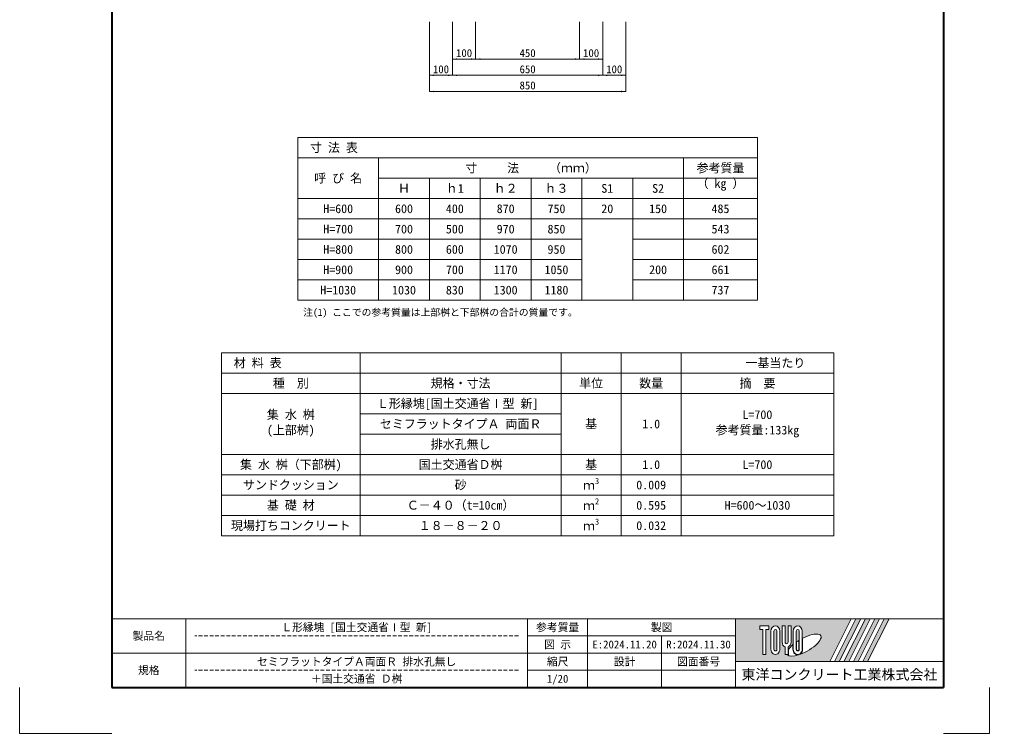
# Model space of a CAD drawing. Units: millimetres at full size, sheet at 1:20. Extents: x 77366 to 95666, y -7115 to 5664.
# Drawn here: x 82066 to 86266, y -7115 to -4025 of the extents above; entities that cross this region are included whole.
import ezdxf
from ezdxf.enums import TextEntityAlignment as Align

# ---------------------------------------------------------------- set-up
doc = ezdxf.new("R2010")
doc.units = ezdxf.units.MM
doc.header["$LTSCALE"] = 20
doc.linetypes.add('USER2', pattern=[1.2, 0.8, -0.4])
for name, color, linetype, lineweight in [('Defpoints_2', 8, 'Continuous', 0), ('図枠', 7, 'Continuous', 5), ('寸法・材料表', 7, 'Continuous', 13), ('寸法線', 7, 'Continuous', 13), ('補助線', 8, 'Continuous', 13)]:
    doc.layers.add(name, color=color, linetype=linetype, lineweight=lineweight)
doc.styles.add('ＭＳ ゴシック', font='')
doc.styles.get('ＭＳ ゴシック').set_extended_font_data('MS Gothic')

# ---------------------------------------------------------------- blocks, each defined once
blk = doc.blocks.new('filled_arrow')
at = {"color": 0, "linetype": 'Continuous', "lineweight": -2}
blk.add_solid([(7.5, 1.25), (0, 0), (7.5, -1.25)], dxfattribs=at)

msp = doc.modelspace()

# ---------------------------------------------------------------- hatches: boundary and pattern name
at = {"layer": '図枠'}
h = msp.add_hatch(color=256, dxfattribs=at)
h.paths.add_polyline_path([(85165.8, -6618.36), (85165.8, -6803.98), (85574.17, -6803.98), (85666.98, -6618.36)])
edge = h.paths.add_edge_path(flags=16)
edge.add_ellipse((85462.3, -6732.62), major_axis=(72.73, 40.71), ratio=0.3471473, start_angle=-144.31122, end_angle=72.1899, ccw=False)
edge.add_ellipse((85435.37, -6750.2), major_axis=(0, 24.75), ratio=0.8463542, start_angle=-160.70346, end_angle=-90)
edge.add_line((85456.32, -6750.2), (85456.32, -6703.02))
edge = h.paths.add_edge_path(flags=16)
edge.add_ellipse((85435.37, -6672.14), major_axis=(0, 22.85), ratio=0.8463541, start_angle=-90, end_angle=90, ccw=False)
edge.add_line((85454.7, -6672.14), (85454.7, -6750.2))
edge.add_ellipse((85435.37, -6750.2), major_axis=(0, 22.85), ratio=0.8463541, start_angle=90, end_angle=-90, ccw=False)
edge.add_line((85416.03, -6750.2), (85416.03, -6672.14))
edge = h.paths.add_edge_path(flags=16)
edge.add_line((85441.81, -6672.14), (85441.81, -6750.2))
edge.add_ellipse((85435.37, -6750.2), major_axis=(0, 7.62), ratio=0.8463541, start_angle=90, end_angle=-90, ccw=False)
edge.add_line((85428.92, -6750.2), (85428.92, -6672.14))
edge.add_ellipse((85435.37, -6672.14), major_axis=(0, 7.62), ratio=0.8463541, start_angle=-90, end_angle=90, ccw=False)
edge = h.paths.add_edge_path(flags=16)
edge.add_line((85440.2, -6712.04), (85440.2, -6750.2))
edge.add_ellipse((85435.37, -6750.2), major_axis=(0, 5.71), ratio=0.8463542, start_angle=90, end_angle=-90, ccw=False)
edge.add_line((85430.53, -6750.2), (85430.53, -6718.28))
edge.add_ellipse((85462.3, -6732.62), major_axis=(72.73, 40.71), ratio=0.3471473, start_angle=107.79174, end_angle=126.47132, ccw=False)
edge = h.paths.add_edge_path(flags=16)
edge.add_line((85406.36, -6649.29), (85406.36, -6719.26))
edge.add_ellipse((85387.03, -6719.26), major_axis=(0, 22.85), ratio=0.8463541, start_angle=-163.34117, end_angle=-90, ccw=False)
edge.add_line((85393.47, -6740.8), (85393.47, -6773.04))
edge.add_line((85393.47, -6773.04), (85380.58, -6773.04))
edge.add_line((85380.58, -6773.04), (85380.58, -6740.8))
edge.add_ellipse((85387.03, -6719.26), major_axis=(0, 22.85), ratio=0.8463541, start_angle=90, end_angle=163.34117, ccw=False)
edge.add_line((85367.69, -6719.26), (85367.69, -6649.29))
edge.add_line((85367.69, -6649.29), (85380.58, -6649.29))
edge.add_line((85380.58, -6649.29), (85380.58, -6719.26))
edge.add_ellipse((85387.03, -6719.26), major_axis=(0, 7.62), ratio=0.8463541, start_angle=90, end_angle=-90)
edge.add_line((85393.47, -6719.26), (85393.47, -6649.29))
edge.add_line((85393.47, -6649.29), (85406.36, -6649.29))
edge = h.paths.add_edge_path(flags=16)
edge.add_line((85414.42, -6730.49), (85414.42, -6750.2))
edge.add_ellipse((85435.37, -6750.2), major_axis=(0, 24.75), ratio=0.8463542, start_angle=90, end_angle=-171.54427)
edge.add_ellipse((85462.3, -6732.62), major_axis=(72.73, 40.71), ratio=0.3471473, start_angle=-178.64954, end_angle=-148.29244, ccw=False)
edge.add_line((85390.7, -6774.95), (85395.09, -6774.95))
edge.add_line((85395.09, -6774.95), (85395.09, -6750.81))
edge.add_ellipse((85462.3, -6732.62), major_axis=(72.73, 40.71), ratio=0.3471473, start_angle=148.21912, end_angle=165.90812, ccw=False)
edge = h.paths.add_edge_path(flags=16)
edge.add_ellipse((85338.69, -6672.14), major_axis=(0, 22.85), ratio=0.8463541, start_angle=-90, end_angle=90, ccw=False)
edge.add_line((85358.02, -6672.14), (85358.02, -6750.2))
edge.add_ellipse((85338.69, -6750.2), major_axis=(0, 22.85), ratio=0.8463541, start_angle=90, end_angle=-90, ccw=False)
edge.add_line((85319.35, -6750.2), (85319.35, -6672.14))
edge = h.paths.add_edge_path(flags=16)
edge.add_line((85345.13, -6672.14), (85345.13, -6750.2))
edge.add_ellipse((85338.69, -6750.2), major_axis=(0, 7.62), ratio=0.8463541, start_angle=90, end_angle=-90, ccw=False)
edge.add_line((85332.24, -6750.2), (85332.24, -6672.14))
edge.add_ellipse((85338.69, -6672.14), major_axis=(0, 7.62), ratio=0.8463541, start_angle=-90, end_angle=90, ccw=False)
h.paths.add_polyline_path([(85309.68, -6649.29), (85309.68, -6664.52), (85296.79, -6664.52), (85296.79, -6773.04), (85283.9, -6773.04), (85283.9, -6664.52), (85271.01, -6664.52), (85271.01, -6649.29)], flags=16)
for points in [[(85594.59, -6803.98), (85615.01, -6803.98), (85707.82, -6618.36), (85687.4, -6618.36)], [(85748.66, -6618.36), (85728.24, -6618.36), (85635.43, -6803.98), (85655.85, -6803.98)], [(85789.5, -6618.36), (85769.08, -6618.36), (85676.27, -6803.98), (85696.68, -6803.98)], [(85830.33, -6618.36), (85809.92, -6618.36), (85717.1, -6803.98), (85737.52, -6803.98)]]:
    msp.add_hatch(color=256, dxfattribs=at).paths.add_polyline_path(points)

# ---------------------------------------------------------------- linework, layer by layer
at = {"layer": 'Defpoints_2'}
for p, q in [((83270.8, -4536.02), (85260.8, -4536.02)), ((83270.8, -4536.02), (83270.8, -4624.02)), ((85260.8, -4536.02), (85260.8, -4624.02)), ((84940.8, -4712.02), (85260.8, -4712.02)), ((84500.8, -4888.02), (84940.8, -4888.02)), ((84720.8, -4976.02), (84940.8, -4976.02)), ((84720.8, -5152.02), (84940.8, -5152.02)), ((82940.8, -5467.42), (85590.8, -5467.42)), ((82940.8, -5467.42), (82940.8, -5555.42)), ((83540.8, -5467.42), (83540.8, -5555.42)), ((84410.8, -5467.42), (84410.8, -5555.42)), ((84670.8, -5467.42), (84670.8, -5555.42)), ((84930.8, -5467.42), (84930.8, -5555.42)), ((85590.8, -5467.42), (85590.8, -5555.42)), ((83540.8, -5731.42), (84410.8, -5731.42)), ((83540.8, -5819.42), (84410.8, -5819.42))]:
    msp.add_line(p, q, dxfattribs=at)
at = {"layer": 'Defpoints_2', "color": 7, "lineweight": 13}
for p, q in [((82065.8, -6915.36), (82065.8, -7115.36)), ((86265.8, -6915.36), (86265.8, -7115.36)), ((82465.8, -7115.36), (82065.8, -7115.36)), ((86065.8, -7115.36), (86265.8, -7115.36))]:
    msp.add_line(p, q, dxfattribs=at)
at = {"layer": '図枠', "lineweight": 40}
for p, q in [((82465.8, -1375.36), (82465.8, -6915.36)), ((86065.8, -1375.36), (86065.8, -6915.36)), ((82465.8, -6915.36), (86065.8, -6915.36))]:
    msp.add_line(p, q, dxfattribs=at)
at = {"layer": '図枠', "lineweight": 13}
for p, q in [((86065.8, -6618.36), (82465.8, -6618.36)), ((82785.8, -6915.36), (82785.8, -6618.36)), ((84265.8, -6915.36), (84265.8, -6618.36)), ((84525.8, -6915.36), (84525.8, -6618.36)), ((85165.8, -6915.36), (85165.8, -6618.36)), ((85165.8, -6692.61), (84265.8, -6692.61)), ((84845.8, -6915.36), (84845.8, -6692.61)), ((85165.8, -6766.86), (82465.8, -6766.86)), ((85165.8, -6841.11), (84265.8, -6841.11))]:
    msp.add_line(p, q, dxfattribs=at)
at = {"layer": '図枠'}
for p, q in [((85165.8, -6618.36), (85666.98, -6618.36)), ((85666.98, -6618.36), (85574.17, -6803.98)), ((85687.4, -6618.36), (85594.59, -6803.98)), ((85707.82, -6618.36), (85615.01, -6803.98)), ((85728.24, -6618.36), (85635.43, -6803.98)), ((85748.66, -6618.36), (85655.85, -6803.98)), ((85769.08, -6618.36), (85676.27, -6803.98)), ((85687.4, -6618.36), (85707.82, -6618.36)), ((85789.5, -6618.36), (85696.68, -6803.98)), ((85809.92, -6618.36), (85717.1, -6803.98)), ((85728.24, -6618.36), (85748.66, -6618.36)), ((85830.33, -6618.36), (85737.52, -6803.98)), ((85769.08, -6618.36), (85789.5, -6618.36)), ((85809.92, -6618.36), (85830.33, -6618.36)), ((85271.01, -6649.29), (85271.01, -6664.52)), ((85271.01, -6649.29), (85309.68, -6649.29)), ((85283.9, -6664.52), (85271.01, -6664.52)), ((85283.9, -6664.52), (85283.9, -6773.04)), ((85296.79, -6664.52), (85296.79, -6773.04)), ((85309.68, -6664.52), (85296.79, -6664.52)), ((85309.68, -6649.29), (85309.68, -6664.52)), ((85319.35, -6672.14), (85319.35, -6750.2)), ((85332.24, -6750.2), (85332.24, -6672.14)), ((85345.13, -6672.14), (85345.13, -6750.2)), ((85358.02, -6750.2), (85358.02, -6672.14)), ((85367.69, -6649.29), (85380.58, -6649.29)), ((85367.69, -6719.26), (85367.69, -6649.29)), ((85380.58, -6649.29), (85380.58, -6719.26)), ((85393.47, -6649.29), (85406.36, -6649.29)), ((85393.47, -6719.26), (85393.47, -6649.29)), ((85406.36, -6649.29), (85406.36, -6719.26)), ((85416.03, -6672.14), (85416.03, -6750.2)), ((85428.92, -6750.2), (85428.92, -6672.14)), ((85441.81, -6672.14), (85441.81, -6750.2)), ((85454.7, -6750.2), (85454.7, -6672.14)), ((85430.53, -6750.2), (85430.53, -6718.28)), ((85440.2, -6712.04), (85440.2, -6750.2)), ((85456.32, -6750.2), (85456.32, -6703.02)), ((85380.58, -6740.8), (85380.58, -6773.04)), ((85393.47, -6740.8), (85393.47, -6773.04)), ((85395.09, -6750.81), (85395.09, -6774.95)), ((85414.42, -6730.49), (85414.42, -6750.2)), ((85165.8, -6803.98), (85574.17, -6803.98)), ((85296.79, -6773.04), (85283.9, -6773.04)), ((85393.47, -6773.04), (85380.58, -6773.04)), ((85390.7, -6774.95), (85395.09, -6774.95)), ((85594.59, -6803.98), (85615.01, -6803.98)), ((85635.43, -6803.98), (85655.85, -6803.98)), ((85676.27, -6803.98), (85696.68, -6803.98)), ((85717.1, -6803.98), (85737.52, -6803.98))]:
    msp.add_line(p, q, dxfattribs=at)
at = {"layer": '図枠', "linetype": 'USER2', "lineweight": 9}
for p, q in [((84225.8, -6692.61), (82825.8, -6692.61)), ((84225.8, -6841.11), (82825.8, -6841.11))]:
    msp.add_line(p, q, dxfattribs=at)
at = {"layer": '図枠'}
for centre, major_axis, ratio, start_param, end_param in [((85338.69, -6672.14), (0, 22.85), 0.846354, 4.712389, 7.8539816), ((85338.69, -6672.14), (0, 7.62), 0.846354, 4.712389, 7.8539816), ((85435.37, -6672.14), (0, 22.85), 0.846354, 4.712389, 7.8539816), ((85435.37, -6672.14), (0, 7.62), 0.846354, 4.712389, 7.8539816), ((85387.03, -6719.26), (0, 22.85), 0.846354, 1.5707963, 2.8017557), ((85387.03, -6719.26), (0, 7.62), 0.846354, 1.5707963, 4.712389), ((85387.03, -6719.26), (0, 22.85), 0.846354, 3.4814296, 4.712389), ((85462.3, -6732.62), (72.73, 40.71), 0.347147, 1.6817405, 1.8219833), ((85462.3, -6732.62), (72.73, 40.71), 0.347147, 4.2621853, 7.7429163), ((85338.69, -6750.2), (0, 22.85), 0.846354, 1.5707963, 4.712389), ((85338.69, -6750.2), (0, 7.62), 0.846354, 1.5707963, 4.712389), ((85462.3, -6732.62), (72.73, 40.71), 0.347147, 2.0815197, 2.5155126), ((85435.37, -6750.2), (0, 24.75), 0.846354, 1.5707963, 3.3154679), ((85435.37, -6750.2), (0, 22.85), 0.846354, 1.5707963, 4.712389), ((85435.37, -6750.2), (0, 7.62), 0.846354, 1.5707963, 4.712389), ((85435.37, -6750.2), (0, 5.71), 0.846354, 1.5707963, 4.712389), ((85435.37, -6750.2), (0, 24.75), 0.846354, 3.5338438, 4.712389), ((85462.3, -6732.62), (72.73, 40.71), 0.347147, 3.2093975, 4.2004451)]:
    msp.add_ellipse(centre, major_axis=major_axis, ratio=ratio, start_param=start_param, end_param=end_param, dxfattribs=at)
at = {"layer": '寸法・材料表'}
for p, q in [((83270.8, -4624.02), (85260.8, -4624.02)), ((83270.8, -4624.02), (83270.8, -5240.02)), ((83620.8, -4624.02), (83620.8, -5240.02)), ((84940.8, -4624.02), (84940.8, -5240.02)), ((85260.8, -4624.02), (85260.8, -5240.02)), ((83620.8, -4712.02), (84940.8, -4712.02)), ((83840.8, -4712.02), (83840.8, -5240.02)), ((84060.8, -4712.02), (84060.8, -5240.02)), ((84280.8, -4712.02), (84280.8, -5240.02)), ((84500.8, -4712.02), (84500.8, -5240.02)), ((84720.8, -4712.02), (84720.8, -5240.02)), ((83270.8, -4800.02), (85260.8, -4800.02)), ((83270.8, -4888.02), (84500.8, -4888.02)), ((84940.8, -4888.02), (85260.8, -4888.02)), ((83270.8, -4976.02), (84500.8, -4976.02)), ((84940.8, -4976.02), (85260.8, -4976.02)), ((83270.8, -5064.02), (84500.8, -5064.02)), ((84720.8, -5064.02), (85260.8, -5064.02)), ((83270.8, -5152.02), (84500.8, -5152.02)), ((84940.8, -5152.02), (85260.8, -5152.02)), ((83270.8, -5240.02), (85260.8, -5240.02)), ((82940.8, -5555.42), (85590.8, -5555.42)), ((82940.8, -5555.42), (82940.8, -6259.42)), ((83540.8, -5555.42), (83540.8, -6259.42)), ((84410.8, -5555.42), (84410.8, -6259.42)), ((84670.8, -5555.42), (84670.8, -6259.42)), ((84930.8, -5555.42), (84930.8, -6259.42)), ((85590.8, -5555.42), (85590.8, -6259.42)), ((82940.8, -5643.42), (85590.8, -5643.42)), ((82940.8, -5907.42), (85590.8, -5907.42)), ((82940.8, -5995.42), (85590.8, -5995.42)), ((82940.8, -6083.42), (85590.8, -6083.42)), ((82940.8, -6171.42), (85590.8, -6171.42)), ((82940.8, -6259.42), (85590.8, -6259.42))]:
    msp.add_line(p, q, dxfattribs=at)
at = {"layer": '寸法線'}
for p, q in [((83840.8, -4034.76), (83840.8, -4266.54)), ((83840.8, -4034.76), (83840.8, -4336.54)), ((83940.8, -4034.76), (83940.8, -4196.54)), ((83940.8, -4034.76), (83940.8, -4266.54)), ((83940.8, -4034.76), (83940.8, -4266.54)), ((84040.8, -4034.76), (84040.8, -4196.54)), ((84040.8, -4034.76), (84040.8, -4196.54)), ((84490.8, -4034.76), (84490.8, -4196.54)), ((84490.8, -4034.76), (84490.8, -4196.54)), ((84590.8, -4034.76), (84590.8, -4196.54)), ((84590.8, -4034.76), (84590.8, -4266.54)), ((84590.8, -4034.76), (84590.8, -4266.54)), ((84690.8, -4034.76), (84690.8, -4266.54)), ((84690.8, -4034.76), (84690.8, -4336.54)), ((83940.8, -4196.54), (84040.8, -4196.54)), ((84040.8, -4196.54), (84490.8, -4196.54)), ((84490.8, -4196.54), (84590.8, -4196.54)), ((83940.8, -4266.54), (83840.8, -4266.54)), ((83940.8, -4266.54), (84590.8, -4266.54)), ((84590.8, -4266.54), (84690.8, -4266.54)), ((83840.8, -4336.54), (84690.8, -4336.54))]:
    msp.add_line(p, q, dxfattribs=at)
at = {"layer": '補助線'}
msp.add_line((85165.8, -6803.98), (86065.8, -6803.98), dxfattribs=at)

# ---------------------------------------------------------------- block references
at = {"layer": '寸法線', "xscale": 2.67, "yscale": 2.67}
for p in [(83940.8, -4196.54), (84040.8, -4196.54), (84490.8, -4196.54), (83840.8, -4266.54), (83940.8, -4266.54), (84590.8, -4266.54), (83840.8, -4336.54)]:
    msp.add_blockref('filled_arrow', p, dxfattribs=at)
at = {"layer": '寸法線', "xscale": 2.67, "yscale": 2.67, "rotation": 180}
for p in [(84040.8, -4196.54), (84490.8, -4196.54), (84590.8, -4196.54), (83940.8, -4266.54), (84590.8, -4266.54), (84690.8, -4266.54), (84690.8, -4336.54)]:
    msp.add_blockref('filled_arrow', p, dxfattribs=at)

# ---------------------------------------------------------------- texts
at = {"layer": '図枠', "style": 'ＭＳ ゴシック'}
for s, height, p in [('Ｌ形縁塊 [国土交通省Ⅰ型 新]', 34.18, (83525.8, -6655.48)), ('参考質量', 34.18, (84395.8, -6655.48)), ('製図', 34.18, (84845.8, -6655.48)), ('製品名', 34.18, (82625.8, -6692.61)), ('図 示', 34.18, (84395.8, -6729.73)), ('E:2024.11.20', 34.18, (84685.8, -6729.73)), ('R:2024.11.30', 34.18, (85005.8, -6729.73)), ('セミフラットタイプＡ両面Ｒ 排水孔無し', 34.18, (83525.8, -6803.98)), ('縮尺', 34.18, (84395.8, -6803.98)), ('設計', 34.18, (84685.8, -6803.98)), ('図面番号', 34.18, (85005.8, -6803.98)), ('規格', 34.18, (82625.8, -6841.11)), ('東洋コンクリート工業株式会社', 44.43, (85615.8, -6859.67)), ('＋国土交通省 Ｄ桝', 34.18, (83525.8, -6878.23)), ('1/20', 34.18, (84395.8, -6878.23))]:
    msp.add_text(s, height=height, dxfattribs=at).set_placement(p, align=Align.MIDDLE_CENTER)
at = {"layer": '寸法・材料表', "style": 'ＭＳ ゴシック'}
for s, p in [('\u3000寸 法 表 ', (83272, -4580.02)), ('\u3000材 料 表', (82942, -5511.42))]:
    msp.add_text(s, height=37.98, dxfattribs=at).set_placement(p, align=Align.MIDDLE_LEFT)
for s, p in [('寸   \u3000法   \u3000（ｍｍ）', (84280.8, -4668.02)), ('参考質量', (85100.8, -4668.02)), ('呼 び 名', (83445.8, -4712.02)), ('Ｈ', (83730.8, -4756.02)), ('ｈ1', (83950.8, -4756.02)), ('ｈ２', (84170.8, -4756.02)), ('ｈ３', (84390.8, -4756.02)), ('S1', (84610.8, -4756.02)), ('S2', (84830.8, -4756.02)), ('H=600', (83445.8, -4844.02)), ('600', (83730.8, -4844.02)), ('400', (83950.8, -4844.02)), ('870', (84170.8, -4844.02)), ('750', (84390.8, -4844.02)), ('20', (84610.8, -4844.02)), ('150', (84830.8, -4844.02)), ('485', (85100.8, -4844.02)), ('H=700', (83445.8, -4932.02)), ('700', (83730.8, -4932.02)), ('500', (83950.8, -4932.02)), ('970', (84170.8, -4932.02)), ('850', (84390.8, -4932.02)), ('543', (85100.8, -4932.02)), ('H=800', (83445.8, -5020.02)), ('800', (83730.8, -5020.02)), ('600', (83950.8, -5020.02)), ('1070', (84170.8, -5020.02)), ('950', (84390.8, -5020.02)), ('602', (85100.8, -5020.02)), ('H=900', (83445.8, -5108.02)), ('900', (83730.8, -5108.02)), ('700', (83950.8, -5108.02)), ('1170', (84170.8, -5108.02)), ('1050', (84390.8, -5108.02)), ('200', (84830.8, -5108.02)), ('661', (85100.8, -5108.02)), ('H=1030', (83445.8, -5196.02)), ('1030', (83730.8, -5196.02)), ('830', (83950.8, -5196.02)), ('1300', (84170.8, -5196.02)), ('1180', (84390.8, -5196.02)), ('737', (85100.8, -5196.02)), ('\u3000\u3000\u3000一基当たり', (85260.8, -5511.42)), ('種\u3000別', (83240.8, -5599.42)), ('規格・寸法', (83975.8, -5599.42)), ('単位', (84540.8, -5599.42)), ('数量', (84800.8, -5599.42)), ('摘\u3000要', (85260.8, -5599.42)), ('Ｌ形縁塊[国土交通省Ⅰ型 新] ', (83975.8, -5687.42)), ('セミフラットタイプＡ 両面Ｒ', (83975.8, -5775.42)), ('基', (84540.8, -5775.42)), ('1.0', (84800.8, -5775.42)), ('排水孔無し', (83975.8, -5863.42)), ('集 水 桝（下部桝)', (83240.8, -5951.42)), ('国土交通省Ｄ桝', (83975.8, -5951.42)), ('基', (84540.8, -5951.42)), ('1.0', (84800.8, -5951.42)), ('L=700', (85260.8, -5951.42)), ('サンドクッション', (83240.8, -6039.42)), ('砂', (83975.8, -6039.42)), ('0.009', (84800.8, -6039.42)), ('基 礎 材', (83240.8, -6127.42)), ('Ｃ－４０（t=10cm）', (83975.8, -6127.42)), ('0.595', (84800.8, -6127.42)), ('H=600～1030', (85260.8, -6127.42)), ('現場打ちコンクリート', (83240.8, -6215.42)), ('１８－８－２０', (83975.8, -6215.42)), ('0.032', (84800.8, -6215.42))]:
    msp.add_text(s, height=37.98, dxfattribs=at).set_placement(p, align=Align.MIDDLE_CENTER)
msp.add_text('（ kg ）', height=37.98, dxfattribs=at).set_placement((85100.8, -4765.02), align=Align.BOTTOM_CENTER)
for s, height, p in [('注(1) ここでの参考質量は上部桝と下部桝の合計の質量です。', 30.38, (83294.31, -5316.72)), ('ｍ', 37.98, (84505.83, -6071.55)), ('3', 26.58, (84557.63, -6043.55)), ('ｍ', 37.98, (84505.83, -6159.55)), ('2', 26.58, (84557.63, -6131.55)), ('ｍ', 37.98, (84505.83, -6247.55)), ('3', 26.58, (84557.63, -6219.55))]:
    msp.add_text(s, height=height, dxfattribs=at).set_placement(p, align=Align.BOTTOM_LEFT)
for s, p in [('集 水 桝', (83137.2, -5716.19)), ('L=700', (85196.05, -5716.19)), ('(上部桝)', (83137.2, -5782.85)), ('参考質量:133kg', (85079.5, -5782.85))]:
    msp.add_text(s, height=37.98, dxfattribs=at).set_placement(p, align=Align.TOP_LEFT)
at = {"layer": '寸法線', "style": 'ＭＳ ゴシック'}
for s, p in [('100', (83990.8, -4170.54)), ('450', (84265.8, -4170.54)), ('100', (84540.8, -4170.54)), ('100', (83890.8, -4240.54)), ('650', (84265.8, -4240.54)), ('100', (84640.8, -4240.54)), ('850', (84265.8, -4310.54))]:
    msp.add_text(s, height=34.18, dxfattribs=at).set_placement(p, align=Align.MIDDLE_CENTER)

doc.saveas('drawing.dxf')
